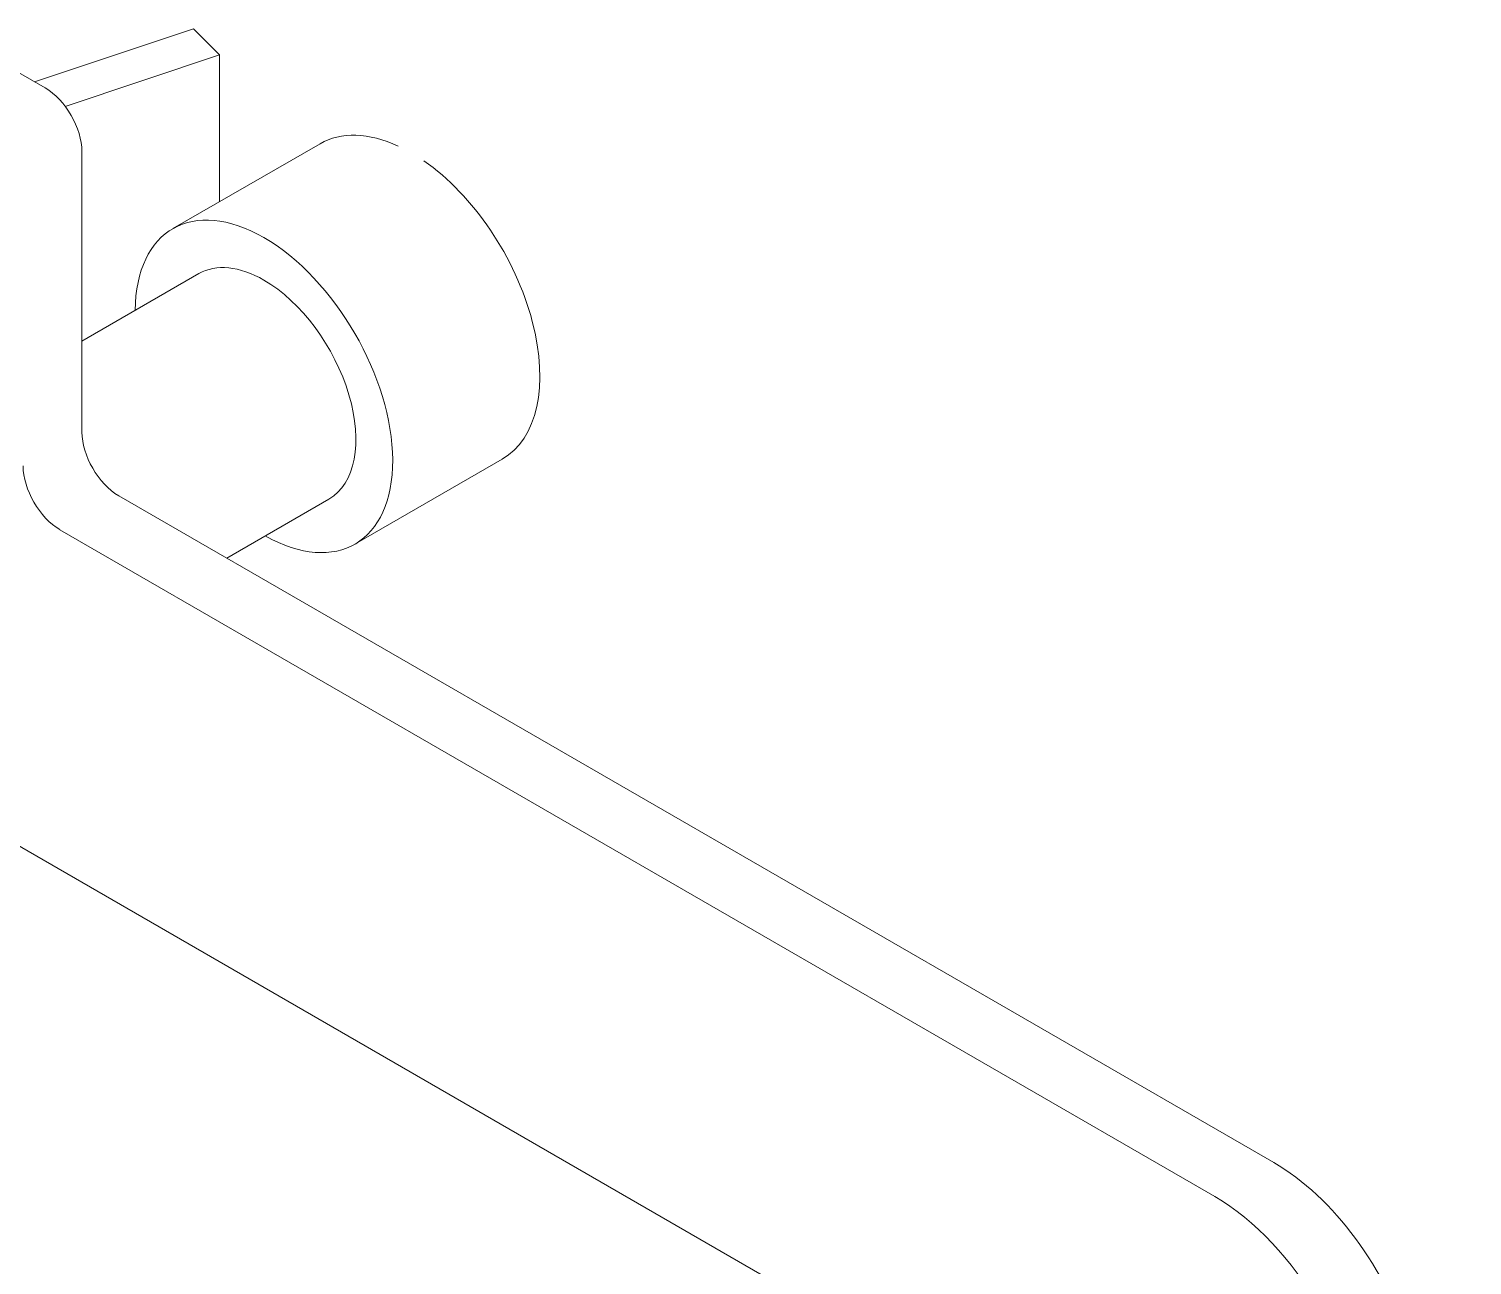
# Model space of a CAD drawing. Header units: inches. Extents: x -350577 to -266477, y -437959 to -377535.
# Drawn here: x -277741.6 to -277602.9, y -420510.8 to -420392 of the extents above; entities that cross this region are included whole.
import ezdxf

# ---------------------------------------------------------------- set-up
doc = ezdxf.new("R2010")
doc.units = ezdxf.units.IN
doc.header["$MEASUREMENT"] = 0
doc.layers.add('ORGINAL (itatec)', color=3, linetype='Continuous', lineweight=9)

msp = doc.modelspace()

# ---------------------------------------------------------------- linework, layer by layer
at = {"layer": 'ORGINAL (itatec)', "extrusion": (-5.55112e-17, 0.816497, 0.57735)}
for p, q in [((-277749.26, -420392.32), (-277740.07, -420397.63)), ((-277725.82, -420391.96), (-277741.08, -420397.04)), ((-277723.32, -420394.46), (-277725.82, -420391.96)), ((-277738.14, -420399.4), (-277723.32, -420394.46)), ((-277723.32, -420408.57), (-277723.32, -420394.46)), ((-277736.53, -420403.75), (-277736.53, -420430.7)), ((-277727.79, -420411.15), (-277713.65, -420402.99)), ((-277736.53, -420421.98), (-277725.29, -420415.48)), ((-277710.29, -420441.47), (-277696.15, -420433.3)), ((-277733, -420436.82), (-277621.98, -420500.91)), ((-277722.62, -420442.81), (-277712.79, -420437.14)), ((-277627.64, -420504.18), (-277738.65, -420440.09)), ((-277627.64, -420536.84), (-277752.89, -420464.53))]:
    msp.add_line(p, q, dxfattribs=at)
at = {"layer": 'ORGINAL (itatec)', "extrusion": (-3.89112e-17, 2.3393e-16, -1)}
msp.add_ellipse((-277740.07, -420401.71), major_axis=(2.5, -4.33), ratio=0.57735, start_param=-2.356194, end_param=-0.785398, dxfattribs=at)
at = {"layer": 'ORGINAL (itatec)'}
for centre, major_axis, start_param, end_param in [((-277704.9, -420418.15), (-8.75, 15.16), -0.68615, 0), ((-277704.9, -420418.15), (8.75, -15.16), 0, 2.256947), ((-277719.04, -420426.31), (-6.25, 10.83), -0.785398, 0), ((-277719.04, -420426.31), (6.25, -10.83), 0, 2.356194), ((-277733, -420432.74), (2.5, -4.33), -2.356194, -0.785398), ((-277738.65, -420436), (2.5, -4.33), -2.356194, -0.785398), ((-277627.64, -420520.51), (10, -17.32), -0.785398, 2.356194)]:
    msp.add_ellipse(centre, major_axis=major_axis, ratio=0.57735, start_param=start_param, end_param=end_param, dxfattribs=at)
at = {"layer": 'ORGINAL (itatec)', "extrusion": (-3.14741e-17, 1.10026e-16, -1)}
msp.add_ellipse((-277719.04, -420426.31), major_axis=(-8.75, 15.16), ratio=0.57735, start_param=-0.775193, end_param=0.785398, dxfattribs=at)
at = {"layer": 'ORGINAL (itatec)', "extrusion": (1.28814e-17, 1.99733e-16, -1)}
msp.add_ellipse((-277719.04, -420426.31), major_axis=(8.75, -15.16), ratio=0.57735, start_param=-2.356194, end_param=0.775193, dxfattribs=at)
at = {"layer": 'ORGINAL (itatec)', "extrusion": (2.72116e-17, 1.11022e-16, -1)}
msp.add_ellipse((-277576.21, -420528.38), major_axis=(233, 0), ratio=0.57735, start_param=-0.674345, end_param=2.356194, dxfattribs=at)
at = {"layer": 'ORGINAL (itatec)', "extrusion": (8.27227e-17, 1.66533e-16, -1)}
msp.add_ellipse((-277576.21, -420528.38), major_axis=(-233, 0), ratio=0.57735, start_param=-0.785398, end_param=0.487267, dxfattribs=at)
at = {"layer": 'ORGINAL (itatec)', "extrusion": (6.09555e-17, 2.27489e-16, -1)}
msp.add_ellipse((-277621.98, -420517.24), major_axis=(10, -17.32), ratio=0.57735, start_param=-2.356194, end_param=0, dxfattribs=at)

doc.saveas('drawing.dxf')
